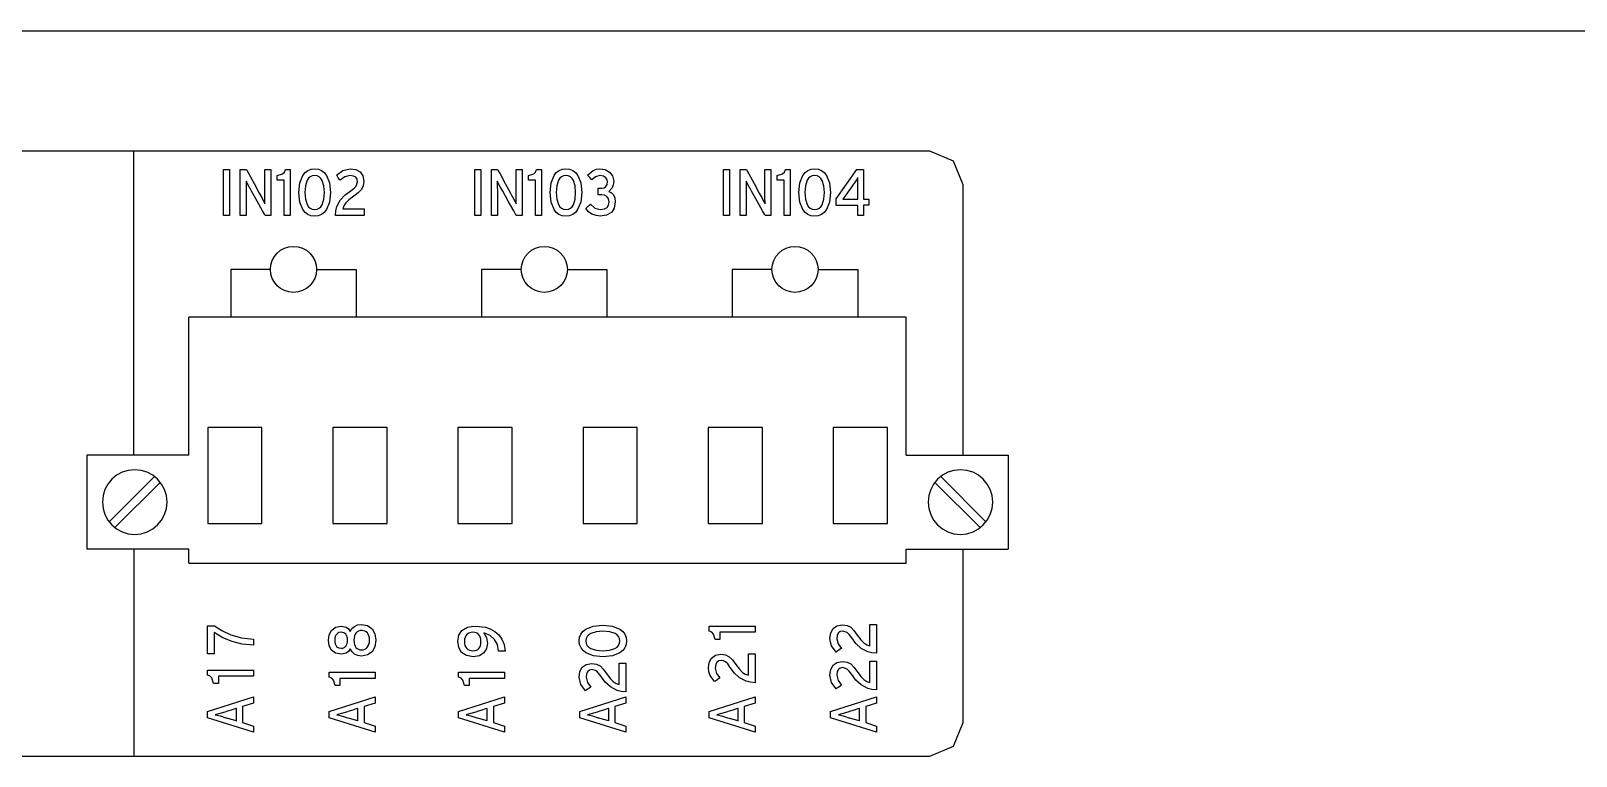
# Model space of a CAD drawing. Extents: x 0.2 to 17.5, y 0.2 to 4.9.
# Drawn here: x 7.141 to 10.839, y 3.139 to 4.874 of the extents above; entities that cross this region are included whole.
import ezdxf

# ---------------------------------------------------------------- set-up
doc = ezdxf.new("R2010")
doc.units = 0
doc.header["$MEASUREMENT"] = 0
doc.layers.get('0').update_dxf_attribs({"linetype": 'CONTINUOUS'})

msp = doc.modelspace()

# ---------------------------------------------------------------- linework, layer by layer
at = {"color": 7}
for p, q in [((0.4077, 4.874), (17.2567, 4.874)), ((7.3873, 3.8591), (7.3873, 4.5861)), ((9.2356, 4.189), (7.5195, 4.189)), ((7.5195, 3.8591), (7.5195, 4.189)), ((9.2356, 3.8591), (9.2356, 4.189)), ((7.2751, 3.8591), (7.2751, 3.6346)), ((7.5195, 3.8591), (7.2751, 3.8591)), ((9.2356, 3.8591), (9.4801, 3.8591)), ((9.4801, 3.8591), (9.4801, 3.6346)), ((7.3285, 3.6997), (7.437, 3.8083)), ((9.4265, 3.6997), (9.3184, 3.8083)), ((7.3425, 3.6858), (7.451, 3.794)), ((9.4126, 3.6858), (9.3041, 3.794)), ((7.5195, 3.6346), (7.2751, 3.6346)), ((7.3873, 3.6346), (7.3873, 3.1392)), ((7.5195, 3.6004), (7.5195, 3.6346)), ((9.2356, 3.6004), (9.2356, 3.6346)), ((9.2356, 3.6346), (9.4801, 3.6346)), ((7.5195, 3.6004), (9.2356, 3.6004))]:
    msp.add_line(p, q, dxfattribs=at)
for points in [[(9.3723, 3.8591), (9.3723, 4.5061), (9.3489, 4.5627), (9.2923, 4.5861), (9.2033, 4.5861), (8.952, 4.5861), (8.0548, 4.5861), (6.7864, 4.5861), (5.3324, 4.5861), (3.8783, 4.5861), (2.6099, 4.5861), (1.7127, 4.5861), (1.4614, 4.5861), (1.3724, 4.5861), (1.3158, 4.5627), (1.2924, 4.5061), (1.2924, 3.8591)], [(7.7016, 4.4325), (7.7, 4.4355), (7.6956, 4.4433), (7.6825, 4.4669), (7.6693, 4.4906), (7.6649, 4.4984), (7.6633, 4.5013), (7.6562, 4.5149), (7.6562, 4.5101), (7.6563, 4.503), (7.6564, 4.4895), (7.6564, 4.487), (7.6564, 4.4806), (7.6564, 4.461), (7.6564, 4.4414), (7.6564, 4.435), (7.6564, 4.4325), (7.6542, 4.4325), (7.6493, 4.4325), (7.6445, 4.4325), (7.6423, 4.4325), (7.6423, 4.4337), (7.6423, 4.4372), (7.6423, 4.4497), (7.6423, 4.4673), (7.6423, 4.4874), (7.6423, 4.5076), (7.6423, 4.5252), (7.6423, 4.5377), (7.6423, 4.5411), (7.6423, 4.5424), (7.6446, 4.5424), (7.6497, 4.5424), (7.6547, 4.5424), (7.657, 4.5424), (7.6586, 4.5395), (7.6627, 4.5319), (7.6753, 4.5088), (7.6878, 4.4857), (7.6919, 4.4781), (7.6935, 4.4752), (7.6979, 4.467), (7.7014, 4.46), (7.7014, 4.4649), (7.7014, 4.4721), (7.7014, 4.4857), (7.7014, 4.4882), (7.7014, 4.4946), (7.7014, 4.5141), (7.7014, 4.5335), (7.7014, 4.5399), (7.7014, 4.5424), (7.7036, 4.5424), (7.7084, 4.5424), (7.7132, 4.5424), (7.7154, 4.5424), (7.7154, 4.5411), (7.7154, 4.5377), (7.7154, 4.5252), (7.7154, 4.5076), (7.7154, 4.4874), (7.7154, 4.4673), (7.7154, 4.4497), (7.7154, 4.4372), (7.7154, 4.4337), (7.7154, 4.4325), (7.7132, 4.4325), (7.7085, 4.4325), (7.7038, 4.4325), (7.7016, 4.4325)], [(7.7476, 4.4325), (7.7476, 4.4361), (7.7476, 4.4456), (7.7476, 4.4591), (7.7476, 4.4746), (7.7476, 4.49), (7.7476, 4.5035), (7.7476, 4.513), (7.7476, 4.5166), (7.7449, 4.5166), (7.739, 4.5166), (7.7331, 4.5166), (7.7304, 4.5166), (7.7304, 4.5184), (7.7304, 4.5224), (7.7304, 4.5263), (7.7304, 4.5281), (7.7434, 4.5318), (7.7478, 4.5361), (7.7503, 4.5424), (7.7521, 4.5424), (7.7561, 4.5424), (7.7601, 4.5424), (7.762, 4.5424), (7.762, 4.5411), (7.762, 4.5377), (7.762, 4.5252), (7.762, 4.5076), (7.762, 4.4874), (7.762, 4.4673), (7.762, 4.4497), (7.762, 4.4372), (7.762, 4.4337), (7.762, 4.4325), (7.7597, 4.4325), (7.7548, 4.4325), (7.7498, 4.4325), (7.7476, 4.4325)], [(7.8201, 4.4308), (7.8114, 4.4319), (7.8038, 4.4349), (7.7973, 4.4399), (7.792, 4.4465), (7.7849, 4.4644), (7.7825, 4.4874), (7.7849, 4.5103), (7.7921, 4.5282), (7.7975, 4.5349), (7.804, 4.5399), (7.8117, 4.543), (7.8205, 4.5441), (7.8292, 4.543), (7.8369, 4.5399), (7.8434, 4.535), (7.8487, 4.5283), (7.8559, 4.5105), (7.8583, 4.4874), (7.8558, 4.4646), (7.8485, 4.4467), (7.8432, 4.44), (7.8366, 4.435), (7.8289, 4.4319), (7.8201, 4.4308)], [(7.8201, 4.5281), (7.8143, 4.5273), (7.8094, 4.5251), (7.8054, 4.5214), (7.8022, 4.5166), (7.7982, 4.5037), (7.7969, 4.4874), (7.7982, 4.4714), (7.8024, 4.4584), (7.8056, 4.4535), (7.8097, 4.4499), (7.8146, 4.4476), (7.8205, 4.4468), (7.8263, 4.4475), (7.8313, 4.4498), (7.8353, 4.4535), (7.8384, 4.4583), (7.8425, 4.4712), (7.8437, 4.4874), (7.8424, 4.5035), (7.8383, 4.5164), (7.835, 4.5213), (7.831, 4.525), (7.826, 4.5273), (7.8201, 4.5281)], [(7.8698, 4.4325), (7.8709, 4.4438), (7.8734, 4.4536), (7.8816, 4.4694), (7.8932, 4.4817), (7.9068, 4.4918), (7.9148, 4.4978), (7.9199, 4.5029), (7.9232, 4.5132), (7.9222, 4.5192), (7.9189, 4.5238), (7.9132, 4.5268), (7.9047, 4.5278), (7.8924, 4.5247), (7.8815, 4.5166), (7.8801, 4.5186), (7.8769, 4.5229), (7.8738, 4.5272), (7.8723, 4.5291), (7.8875, 4.5402), (7.9052, 4.5441), (7.9187, 4.5422), (7.929, 4.5366), (7.9355, 4.5273), (7.9378, 4.5142), (7.9364, 4.5031), (7.9321, 4.4943), (7.9246, 4.4865), (7.9137, 4.4786), (7.9022, 4.4701), (7.8947, 4.4628), (7.8903, 4.4558), (7.8879, 4.4484), (7.8901, 4.4484), (7.8959, 4.4484), (7.9134, 4.4484), (7.9309, 4.4484), (7.9366, 4.4484), (7.9388, 4.4484), (7.9388, 4.446), (7.9388, 4.4405), (7.9388, 4.435), (7.9388, 4.4325), (7.9358, 4.4325), (7.928, 4.4325), (7.9043, 4.4325), (7.8806, 4.4325), (7.8728, 4.4325), (7.8698, 4.4325)], [(8.3026, 4.4325), (8.301, 4.4355), (8.2967, 4.4433), (8.2835, 4.4669), (8.2703, 4.4906), (8.266, 4.4984), (8.2643, 4.5013), (8.2572, 4.5149), (8.2572, 4.5101), (8.2573, 4.503), (8.2574, 4.4895), (8.2574, 4.487), (8.2574, 4.4806), (8.2574, 4.461), (8.2574, 4.4414), (8.2574, 4.435), (8.2574, 4.4325), (8.2552, 4.4325), (8.2504, 4.4325), (8.2456, 4.4325), (8.2435, 4.4325), (8.2435, 4.4337), (8.2435, 4.4372), (8.2435, 4.4497), (8.2435, 4.4673), (8.2435, 4.4874), (8.2435, 4.5076), (8.2435, 4.5252), (8.2435, 4.5377), (8.2435, 4.5411), (8.2435, 4.5424), (8.2458, 4.5424), (8.2508, 4.5424), (8.2558, 4.5424), (8.2581, 4.5424), (8.2596, 4.5395), (8.2638, 4.5319), (8.2764, 4.5088), (8.289, 4.4857), (8.2931, 4.4781), (8.2947, 4.4752), (8.299, 4.467), (8.3026, 4.46), (8.3026, 4.4649), (8.3026, 4.4721), (8.3025, 4.4857), (8.3025, 4.4882), (8.3025, 4.4946), (8.3025, 4.5141), (8.3025, 4.5335), (8.3025, 4.5399), (8.3025, 4.5424), (8.3047, 4.5424), (8.3095, 4.5424), (8.3143, 4.5424), (8.3165, 4.5424), (8.3165, 4.5411), (8.3165, 4.5377), (8.3165, 4.5252), (8.3165, 4.5076), (8.3165, 4.4874), (8.3165, 4.4673), (8.3165, 4.4497), (8.3165, 4.4372), (8.3165, 4.4337), (8.3165, 4.4325), (8.3144, 4.4325), (8.3096, 4.4325), (8.3048, 4.4325), (8.3026, 4.4325)], [(8.3486, 4.4325), (8.3486, 4.4361), (8.3486, 4.4456), (8.3486, 4.4591), (8.3486, 4.4746), (8.3486, 4.49), (8.3486, 4.5035), (8.3486, 4.513), (8.3486, 4.5166), (8.3459, 4.5166), (8.3401, 4.5166), (8.3343, 4.5166), (8.3316, 4.5166), (8.3316, 4.5184), (8.3316, 4.5224), (8.3316, 4.5263), (8.3316, 4.5281), (8.3445, 4.5318), (8.3489, 4.5361), (8.3513, 4.5424), (8.3531, 4.5424), (8.3572, 4.5424), (8.3612, 4.5424), (8.363, 4.5424), (8.363, 4.5411), (8.363, 4.5377), (8.363, 4.5252), (8.363, 4.5076), (8.363, 4.4874), (8.363, 4.4673), (8.363, 4.4497), (8.363, 4.4372), (8.363, 4.4337), (8.363, 4.4325), (8.3608, 4.4325), (8.3558, 4.4325), (8.3508, 4.4325), (8.3486, 4.4325)], [(8.4213, 4.4308), (8.4125, 4.4319), (8.4049, 4.4349), (8.3984, 4.4399), (8.3931, 4.4465), (8.3859, 4.4644), (8.3835, 4.4874), (8.3859, 4.5103), (8.3932, 4.5282), (8.3985, 4.5349), (8.405, 4.5399), (8.4127, 4.543), (8.4215, 4.5441), (8.4303, 4.543), (8.4379, 4.5399), (8.4444, 4.535), (8.4497, 4.5283), (8.4569, 4.5105), (8.4593, 4.4874), (8.4569, 4.4646), (8.4496, 4.4467), (8.4442, 4.44), (8.4377, 4.435), (8.4301, 4.4319), (8.4213, 4.4308)], [(8.4213, 4.5281), (8.4155, 4.5273), (8.4106, 4.5251), (8.4066, 4.5214), (8.4034, 4.5166), (8.3994, 4.5037), (8.3981, 4.4874), (8.3994, 4.4714), (8.4035, 4.4584), (8.4067, 4.4535), (8.4108, 4.4499), (8.4157, 4.4476), (8.4215, 4.4468), (8.4274, 4.4475), (8.4323, 4.4498), (8.4363, 4.4535), (8.4395, 4.4583), (8.4435, 4.4712), (8.4447, 4.4874), (8.4434, 4.5035), (8.4393, 4.5164), (8.4361, 4.5213), (8.4321, 4.525), (8.4272, 4.5273), (8.4213, 4.5281)], [(8.5037, 4.4308), (8.4936, 4.4321), (8.4839, 4.4356), (8.4755, 4.4414), (8.4691, 4.4491), (8.4709, 4.4508), (8.4746, 4.4544), (8.4784, 4.458), (8.4802, 4.4596), (8.4909, 4.4502), (8.5037, 4.4471), (8.5135, 4.4483), (8.52, 4.4519), (8.5236, 4.4575), (8.5247, 4.4651), (8.5234, 4.4725), (8.5198, 4.4777), (8.5142, 4.4807), (8.5073, 4.4817), (8.4985, 4.4817), (8.4985, 4.4842), (8.4985, 4.4896), (8.4985, 4.4951), (8.4985, 4.4976), (8.5073, 4.4976), (8.5131, 4.4988), (8.5174, 4.5021), (8.52, 4.5069), (8.5208, 4.5129), (8.52, 4.5178), (8.5171, 4.5226), (8.5115, 4.5263), (8.5027, 4.5278), (8.4924, 4.5251), (8.4837, 4.5176), (8.482, 4.5194), (8.4784, 4.5234), (8.4747, 4.5273), (8.473, 4.5291), (8.4865, 4.5402), (8.4943, 4.5431), (8.5029, 4.5441), (8.5157, 4.5421), (8.5261, 4.5364), (8.5332, 4.527), (8.5358, 4.5142), (8.5349, 4.5055), (8.5324, 4.4989), (8.5241, 4.4902), (8.5304, 4.487), (8.5353, 4.4818), (8.5385, 4.4745), (8.5397, 4.4651), (8.5372, 4.4503), (8.5302, 4.4395), (8.5189, 4.433), (8.5037, 4.4308)], [(8.8981, 4.4325), (8.8964, 4.4355), (8.8921, 4.4433), (8.8789, 4.4669), (8.8657, 4.4906), (8.8614, 4.4984), (8.8598, 4.5013), (8.8526, 4.5149), (8.8527, 4.5101), (8.8527, 4.503), (8.8528, 4.4895), (8.8528, 4.487), (8.8528, 4.4806), (8.8528, 4.461), (8.8528, 4.4414), (8.8528, 4.435), (8.8528, 4.4325), (8.8506, 4.4325), (8.8458, 4.4325), (8.8409, 4.4325), (8.8387, 4.4325), (8.8387, 4.4337), (8.8387, 4.4372), (8.8387, 4.4497), (8.8387, 4.4673), (8.8387, 4.4874), (8.8387, 4.5076), (8.8387, 4.5252), (8.8387, 4.5377), (8.8387, 4.5411), (8.8387, 4.5424), (8.841, 4.5424), (8.8461, 4.5424), (8.8512, 4.5424), (8.8535, 4.5424), (8.8551, 4.5395), (8.8592, 4.5319), (8.8717, 4.5088), (8.8842, 4.4857), (8.8884, 4.4781), (8.8899, 4.4752), (8.8944, 4.467), (8.8979, 4.46), (8.8979, 4.4649), (8.8978, 4.4721), (8.8977, 4.4857), (8.8977, 4.4882), (8.8977, 4.4946), (8.8977, 4.5141), (8.8977, 4.5335), (8.8977, 4.5399), (8.8977, 4.5424), (8.8999, 4.5424), (8.9048, 4.5424), (8.9096, 4.5424), (8.9118, 4.5424), (8.9118, 4.5411), (8.9118, 4.5377), (8.9118, 4.5252), (8.9118, 4.5076), (8.9118, 4.4874), (8.9118, 4.4673), (8.9118, 4.4497), (8.9118, 4.4372), (8.9118, 4.4337), (8.9118, 4.4325), (8.9097, 4.4325), (8.9049, 4.4325), (8.9002, 4.4325), (8.8981, 4.4325)], [(8.944, 4.4325), (8.944, 4.4361), (8.944, 4.4456), (8.944, 4.4591), (8.944, 4.4746), (8.944, 4.49), (8.944, 4.5035), (8.944, 4.513), (8.944, 4.5166), (8.9413, 4.5166), (8.9355, 4.5166), (8.9296, 4.5166), (8.9269, 4.5166), (8.9269, 4.5184), (8.9269, 4.5224), (8.9269, 4.5263), (8.9269, 4.5281), (8.9399, 4.5318), (8.9443, 4.5361), (8.9467, 4.5424), (8.9486, 4.5424), (8.9526, 4.5424), (8.9566, 4.5424), (8.9584, 4.5424), (8.9584, 4.5411), (8.9584, 4.5377), (8.9584, 4.5252), (8.9584, 4.5076), (8.9584, 4.4874), (8.9584, 4.4673), (8.9584, 4.4497), (8.9584, 4.4372), (8.9584, 4.4337), (8.9584, 4.4325), (8.9562, 4.4325), (8.9512, 4.4325), (8.9463, 4.4325), (8.944, 4.4325)], [(9.0166, 4.4308), (9.0079, 4.4319), (9.0002, 4.4349), (8.9937, 4.4399), (8.9884, 4.4465), (8.9812, 4.4644), (8.9788, 4.4874), (8.9812, 4.5103), (8.9885, 4.5282), (8.9939, 4.5349), (9.0005, 4.5399), (9.0081, 4.543), (9.0169, 4.5441), (9.0257, 4.543), (9.0333, 4.5399), (9.0397, 4.535), (9.045, 4.5283), (9.0522, 4.5105), (9.0546, 4.4874), (9.0521, 4.4646), (9.0449, 4.4467), (9.0396, 4.44), (9.033, 4.435), (9.0254, 4.4319), (9.0166, 4.4308)], [(9.0166, 4.5281), (9.0108, 4.5273), (9.0059, 4.5251), (9.0019, 4.5214), (8.9987, 4.5166), (8.9946, 4.5037), (8.9934, 4.4874), (8.9947, 4.4714), (8.9988, 4.4584), (9.0021, 4.4535), (9.0062, 4.4499), (9.0111, 4.4476), (9.0169, 4.4468), (9.0227, 4.4475), (9.0276, 4.4498), (9.0317, 4.4535), (9.0348, 4.4583), (9.0389, 4.4712), (9.0402, 4.4874), (9.0389, 4.5035), (9.0347, 4.5164), (9.0315, 4.5213), (9.0274, 4.525), (9.0225, 4.5273), (9.0166, 4.5281)], [(9.1117, 4.5108), (9.1109, 4.5097), (9.1088, 4.5066), (9.1024, 4.4973), (9.096, 4.4879), (9.0939, 4.4849), (9.0931, 4.4837), (9.0882, 4.4771), (9.0841, 4.4715), (9.0871, 4.4716), (9.0911, 4.4717), (9.0995, 4.4718), (9.1004, 4.4718), (9.1027, 4.4718), (9.1097, 4.4718), (9.1167, 4.4718), (9.119, 4.4718), (9.1198, 4.4718), (9.1198, 4.4732), (9.1198, 4.4768), (9.1198, 4.4878), (9.1198, 4.4987), (9.1198, 4.5023), (9.1198, 4.5037), (9.1201, 4.5146), (9.1203, 4.5198), (9.1203, 4.5237), (9.1165, 4.5179), (9.1117, 4.5108)], [(7.7147, 4.3033), (7.6197, 4.3033), (7.6197, 4.189)], [(7.8247, 4.3033), (7.9197, 4.3033), (7.9197, 4.189)], [(8.3149, 4.3033), (8.2199, 4.3033), (8.2199, 4.189)], [(8.4247, 4.3033), (8.5198, 4.3033), (8.5198, 4.189)], [(8.9147, 4.3033), (8.8197, 4.3033), (8.8197, 4.189)], [(9.0247, 4.3033), (9.1197, 4.3033), (9.1197, 4.189)], [(7.6942, 3.9252), (7.5643, 3.9252), (7.5643, 3.6957), (7.6942, 3.6957), (7.6942, 3.9252)], [(7.8637, 3.6957), (7.9934, 3.6957), (7.9934, 3.9252), (7.8637, 3.9252), (7.8637, 3.6957)], [(8.1631, 3.6957), (8.2928, 3.6957), (8.2928, 3.9252), (8.1631, 3.9252), (8.1631, 3.6957)], [(8.4624, 3.6957), (8.5921, 3.6957), (8.5921, 3.9252), (8.4624, 3.9252), (8.4624, 3.6957)], [(8.7618, 3.6957), (8.8915, 3.6957), (8.8915, 3.9252), (8.7618, 3.9252), (8.7618, 3.6957)], [(9.061, 3.6957), (9.1909, 3.6957), (9.1909, 3.9252), (9.061, 3.9252), (9.061, 3.6957)], [(7.4671, 3.7469), (7.4656, 3.7625), (7.461, 3.777), (7.4539, 3.7901), (7.4444, 3.8016), (7.433, 3.811), (7.4198, 3.8181), (7.4053, 3.8226), (7.3897, 3.8242), (7.3741, 3.8226), (7.3596, 3.8181), (7.3464, 3.811), (7.335, 3.8016), (7.3255, 3.7901), (7.3184, 3.777), (7.3139, 3.7625), (7.3124, 3.7469), (7.3139, 3.7313), (7.3184, 3.7168), (7.3255, 3.7036), (7.335, 3.6922), (7.3464, 3.6828), (7.3596, 3.6756), (7.3741, 3.6711), (7.3897, 3.6696), (7.4053, 3.6711), (7.4198, 3.6756), (7.433, 3.6828), (7.4444, 3.6922), (7.4539, 3.7036), (7.461, 3.7168), (7.4656, 3.7313), (7.4671, 3.7469), (7.4671, 3.7469), (7.4671, 3.7469)], [(9.4428, 3.7469), (9.4412, 3.7625), (9.4367, 3.777), (9.4296, 3.7901), (9.4202, 3.8016), (9.4087, 3.811), (9.3956, 3.8181), (9.3811, 3.8226), (9.3655, 3.8242), (9.3499, 3.8226), (9.3354, 3.8181), (9.3223, 3.811), (9.3108, 3.8016), (9.3014, 3.7901), (9.2943, 3.777), (9.2898, 3.7625), (9.2882, 3.7469), (9.2898, 3.7313), (9.2943, 3.7168), (9.3014, 3.7036), (9.3108, 3.6922), (9.3223, 3.6828), (9.3354, 3.6756), (9.3499, 3.6711), (9.3655, 3.6696), (9.3811, 3.6711), (9.3956, 3.6756), (9.4087, 3.6828), (9.4202, 3.6922), (9.4296, 3.7036), (9.4367, 3.7168), (9.4412, 3.7313), (9.4428, 3.7469), (9.4428, 3.7469), (9.4428, 3.7469)], [(1.2924, 3.6346), (1.2924, 3.2193), (1.3158, 3.1626), (1.3724, 3.1392), (1.4614, 3.1392), (1.7127, 3.1392), (2.6099, 3.1392), (3.8783, 3.1392), (5.3324, 3.1392), (6.7864, 3.1392), (8.0548, 3.1392), (8.952, 3.1392), (9.2033, 3.1392), (9.2923, 3.1392), (9.3489, 3.1626), (9.3723, 3.2193), (9.3723, 3.6346)], [(7.674, 3.4193), (7.674, 3.417), (7.674, 3.412), (7.674, 3.407), (7.674, 3.4047), (7.6471, 3.4072), (7.6228, 3.4132), (7.6006, 3.4224), (7.5801, 3.4346), (7.5801, 3.4324), (7.5801, 3.4267), (7.5801, 3.4093), (7.5801, 3.392), (7.5801, 3.3862), (7.5801, 3.3841), (7.5776, 3.3841), (7.5721, 3.3841), (7.5666, 3.3841), (7.5641, 3.3841), (7.5641, 3.3869), (7.5641, 3.3946), (7.5641, 3.4176), (7.5641, 3.4407), (7.5641, 3.4483), (7.5641, 3.4512), (7.5667, 3.4512), (7.5724, 3.4512), (7.5781, 3.4512), (7.5807, 3.4512), (7.5984, 3.4394), (7.6199, 3.4294), (7.6451, 3.4223), (7.674, 3.4193)], [(7.9664, 3.4163), (7.9642, 3.4005), (7.9577, 3.3887), (7.9471, 3.3812), (7.9327, 3.3786), (7.9235, 3.3798), (7.9159, 3.383), (7.9098, 3.3884), (7.9054, 3.3956), (7.901, 3.3894), (7.8955, 3.3855), (7.8842, 3.3827), (7.8704, 3.3853), (7.8608, 3.3925), (7.8551, 3.4033), (7.8532, 3.4166), (7.855, 3.4292), (7.8606, 3.4399), (7.8701, 3.4474), (7.8839, 3.4502), (7.8953, 3.4474), (7.901, 3.4435), (7.9054, 3.4373), (7.9096, 3.4442), (7.9154, 3.4496), (7.9231, 3.453), (7.9327, 3.4543), (7.9471, 3.4516), (7.9577, 3.4439), (7.9642, 3.4319), (7.9664, 3.4163)], [(7.9144, 3.4163), (7.9147, 3.4109), (7.9157, 3.4062), (7.9172, 3.4023), (7.9192, 3.399), (7.9218, 3.3965), (7.9249, 3.3947), (7.9284, 3.3936), (7.9324, 3.3932), (7.9365, 3.3936), (7.9403, 3.3948), (7.9436, 3.3967), (7.9463, 3.3993), (7.9485, 3.4027), (7.9502, 3.4067), (7.9512, 3.4113), (7.9515, 3.4166), (7.9512, 3.422), (7.9502, 3.4267), (7.9485, 3.4306), (7.9464, 3.4339), (7.9437, 3.4364), (7.9406, 3.4382), (7.9332, 3.4397), (7.9291, 3.4393), (7.9254, 3.4383), (7.9222, 3.4366), (7.9195, 3.4341), (7.9173, 3.4308), (7.9157, 3.4268), (7.9147, 3.422), (7.9144, 3.4163)], [(8.2759, 3.3905), (8.2734, 3.3905), (8.2681, 3.3905), (8.2628, 3.3905), (8.2604, 3.3905), (8.2576, 3.4059), (8.2508, 3.4183), (8.2399, 3.4277), (8.2248, 3.4339), (8.2314, 3.4233), (8.2335, 3.4088), (8.2314, 3.3963), (8.2251, 3.3861), (8.2144, 3.3792), (8.1992, 3.3766), (8.1833, 3.3795), (8.1719, 3.3874), (8.1649, 3.3993), (8.1626, 3.4142), (8.1651, 3.4283), (8.1728, 3.4397), (8.1864, 3.4474), (8.1956, 3.4495), (8.2063, 3.4502), (8.2292, 3.4473), (8.2406, 3.4434), (8.2513, 3.4375), (8.2608, 3.4295), (8.2684, 3.4191), (8.2736, 3.4062), (8.2759, 3.3905)], [(8.5666, 3.4146), (8.5656, 3.4059), (8.5625, 3.3983), (8.5575, 3.3918), (8.5509, 3.3865), (8.533, 3.3793), (8.5102, 3.3769), (8.4873, 3.3793), (8.4693, 3.3865), (8.4626, 3.3919), (8.4576, 3.3984), (8.4544, 3.4061), (8.4534, 3.4149), (8.4544, 3.4236), (8.4575, 3.4312), (8.4625, 3.4377), (8.4691, 3.443), (8.487, 3.4502), (8.5098, 3.4526), (8.5327, 3.4501), (8.5507, 3.4428), (8.5574, 3.4375), (8.5624, 3.431), (8.5655, 3.4233), (8.5666, 3.4146)], [(8.874, 3.4353), (8.8704, 3.4353), (8.8609, 3.4353), (8.8474, 3.4353), (8.832, 3.4353), (8.8165, 3.4353), (8.803, 3.4353), (8.7935, 3.4353), (8.7899, 3.4353), (8.7899, 3.4326), (8.7899, 3.4268), (8.7899, 3.421), (8.7899, 3.4183), (8.7881, 3.4183), (8.7841, 3.4183), (8.7802, 3.4183), (8.7784, 3.4183), (8.7746, 3.4312), (8.7703, 3.4356), (8.7641, 3.438), (8.7641, 3.4398), (8.7641, 3.4439), (8.7641, 3.448), (8.7641, 3.4498), (8.7654, 3.4498), (8.7689, 3.4498), (8.7813, 3.4498), (8.7989, 3.4498), (8.8191, 3.4498), (8.8392, 3.4498), (8.8568, 3.4498), (8.8693, 3.4498), (8.8728, 3.4498), (8.874, 3.4498), (8.874, 3.4476), (8.874, 3.4426), (8.874, 3.4375), (8.874, 3.4353)], [(9.1648, 3.3851), (9.1535, 3.3862), (9.1437, 3.3886), (9.1279, 3.3968), (9.1156, 3.4084), (9.1054, 3.422), (9.0995, 3.4302), (9.0944, 3.4351), (9.0841, 3.4383), (9.0781, 3.4373), (9.0736, 3.4341), (9.0707, 3.4284), (9.0697, 3.42), (9.0726, 3.4077), (9.0807, 3.3969), (9.0787, 3.3955), (9.0744, 3.3924), (9.0701, 3.3892), (9.0681, 3.3878), (9.0572, 3.4028), (9.0542, 3.4114), (9.0532, 3.4203), (9.055, 3.4339), (9.0606, 3.4443), (9.0699, 3.4509), (9.0832, 3.4532), (9.0943, 3.4518), (9.1031, 3.4474), (9.1108, 3.4398), (9.1188, 3.4288), (9.1273, 3.4174), (9.1345, 3.41), (9.1414, 3.4055), (9.1488, 3.403), (9.1488, 3.4052), (9.1488, 3.411), (9.1488, 3.4286), (9.1488, 3.4463), (9.1488, 3.4521), (9.1488, 3.4543), (9.1513, 3.4543), (9.1568, 3.4543), (9.1623, 3.4543), (9.1648, 3.4543), (9.1648, 3.4513), (9.1648, 3.4434), (9.1648, 3.4197), (9.1648, 3.3959), (9.1648, 3.388), (9.1648, 3.3851)], [(7.8683, 3.4163), (7.8686, 3.4115), (7.8695, 3.4074), (7.871, 3.4042), (7.8729, 3.4016), (7.8752, 3.3996), (7.8778, 3.3983), (7.8837, 3.3973), (7.8869, 3.3976), (7.8898, 3.3986), (7.8924, 3.4003), (7.8946, 3.4025), (7.8963, 3.4053), (7.8977, 3.4086), (7.8985, 3.4124), (7.8988, 3.4166), (7.8985, 3.4209), (7.8977, 3.4247), (7.8963, 3.428), (7.8946, 3.4307), (7.8924, 3.4328), (7.89, 3.4344), (7.8844, 3.4356), (7.8784, 3.4345), (7.8756, 3.4332), (7.8732, 3.4312), (7.8712, 3.4285), (7.8696, 3.4252), (7.8686, 3.4211), (7.8683, 3.4163)], [(8.1785, 3.4136), (8.1789, 3.4084), (8.18, 3.4039), (8.1817, 3.4001), (8.1841, 3.3969), (8.187, 3.3944), (8.1905, 3.3926), (8.1945, 3.3915), (8.1989, 3.3912), (8.2035, 3.3916), (8.2075, 3.3927), (8.2108, 3.3945), (8.2134, 3.3969), (8.2155, 3.4001), (8.2169, 3.4038), (8.2178, 3.4081), (8.218, 3.4129), (8.2177, 3.4179), (8.2168, 3.4223), (8.2153, 3.4262), (8.2132, 3.4295), (8.2105, 3.4321), (8.2072, 3.434), (8.2032, 3.4352), (8.1987, 3.4356), (8.1911, 3.4342), (8.1876, 3.4325), (8.1846, 3.43), (8.1821, 3.4269), (8.1802, 3.4232), (8.179, 3.4187), (8.1785, 3.4136)], [(8.4693, 3.4146), (8.4701, 3.4087), (8.4724, 3.4038), (8.476, 3.3997), (8.4809, 3.3965), (8.4938, 3.3925), (8.5098, 3.3912), (8.5259, 3.3925), (8.5389, 3.3967), (8.5438, 3.4), (8.5475, 3.4041), (8.5499, 3.409), (8.5507, 3.4149), (8.5499, 3.4208), (8.5476, 3.4257), (8.5439, 3.4297), (8.5391, 3.4328), (8.5262, 3.4368), (8.5102, 3.438), (8.4941, 3.4367), (8.4811, 3.4326), (8.4762, 3.4294), (8.4724, 3.4254), (8.4701, 3.4205), (8.4693, 3.4146)], [(8.874, 3.3145), (8.8627, 3.3157), (8.853, 3.3181), (8.8371, 3.3264), (8.8248, 3.338), (8.8147, 3.3515), (8.8087, 3.3597), (8.8036, 3.3648), (8.7987, 3.3674), (8.7933, 3.3681), (8.7873, 3.3671), (8.7828, 3.3638), (8.7799, 3.358), (8.7789, 3.3495), (8.7819, 3.3372), (8.7899, 3.3264), (8.7879, 3.325), (8.7836, 3.3218), (8.7793, 3.3187), (8.7774, 3.3173), (8.7664, 3.3323), (8.7635, 3.3411), (8.7624, 3.3502), (8.7643, 3.3635), (8.7698, 3.3738), (8.7792, 3.3804), (8.7925, 3.3827), (8.8035, 3.3813), (8.8123, 3.3769), (8.82, 3.3694), (8.8281, 3.3586), (8.8365, 3.347), (8.8438, 3.3395), (8.8507, 3.3351), (8.8581, 3.3329), (8.8581, 3.335), (8.8581, 3.3408), (8.8581, 3.3583), (8.8581, 3.3758), (8.8581, 3.3815), (8.8581, 3.3837), (8.8606, 3.3837), (8.866, 3.3837), (8.8715, 3.3837), (8.874, 3.3837), (8.874, 3.3807), (8.874, 3.3729), (8.874, 3.3491), (8.874, 3.3254), (8.874, 3.3175), (8.874, 3.3145)], [(9.1648, 3.2976), (9.1535, 3.2987), (9.1437, 3.3011), (9.1279, 3.3093), (9.1156, 3.3209), (9.1054, 3.3346), (9.0995, 3.3425), (9.0944, 3.3475), (9.0841, 3.3508), (9.0781, 3.3498), (9.0736, 3.3466), (9.0707, 3.341), (9.0697, 3.3325), (9.0726, 3.3201), (9.0807, 3.3091), (9.0787, 3.3077), (9.0744, 3.3045), (9.0701, 3.3014), (9.0681, 3.3), (9.0572, 3.3153), (9.0532, 3.3329), (9.055, 3.3464), (9.0606, 3.3566), (9.0699, 3.3631), (9.0832, 3.3654), (9.0943, 3.364), (9.1031, 3.3597), (9.1108, 3.3522), (9.1188, 3.3413), (9.1273, 3.3299), (9.1345, 3.3223), (9.1414, 3.3179), (9.1488, 3.3156), (9.1488, 3.3178), (9.1488, 3.3235), (9.1488, 3.341), (9.1488, 3.3585), (9.1488, 3.3642), (9.1488, 3.3664), (9.1513, 3.3664), (9.1568, 3.3664), (9.1623, 3.3664), (9.1648, 3.3664), (9.1648, 3.3635), (9.1648, 3.3557), (9.1648, 3.332), (9.1648, 3.3083), (9.1648, 3.3006), (9.1648, 3.2976)], [(7.674, 3.3305), (7.6704, 3.3305), (7.6608, 3.3305), (7.6474, 3.3305), (7.6319, 3.3305), (7.6165, 3.3305), (7.603, 3.3305), (7.5935, 3.3305), (7.5899, 3.3305), (7.5899, 3.3278), (7.5899, 3.3218), (7.5899, 3.3159), (7.5899, 3.3132), (7.5881, 3.3132), (7.5841, 3.3132), (7.5802, 3.3132), (7.5784, 3.3132), (7.5746, 3.3262), (7.5703, 3.3306), (7.5641, 3.3332), (7.5641, 3.335), (7.5641, 3.339), (7.5641, 3.3429), (7.5641, 3.3447), (7.5654, 3.3447), (7.5688, 3.3447), (7.5813, 3.3447), (7.5989, 3.3447), (7.6191, 3.3447), (7.6392, 3.3447), (7.6568, 3.3447), (7.6693, 3.3447), (7.6728, 3.3447), (7.674, 3.3447), (7.674, 3.3425), (7.674, 3.3376), (7.674, 3.3327), (7.674, 3.3305)], [(7.9647, 3.3251), (7.9611, 3.3251), (7.9516, 3.3251), (7.9381, 3.3251), (7.9227, 3.3251), (7.9073, 3.3251), (7.8938, 3.3251), (7.8843, 3.3251), (7.8807, 3.3251), (7.8807, 3.3224), (7.8807, 3.3166), (7.8807, 3.3108), (7.8807, 3.3081), (7.8789, 3.3081), (7.8749, 3.3081), (7.8709, 3.3081), (7.8691, 3.3081), (7.8654, 3.321), (7.8611, 3.3254), (7.8549, 3.3278), (7.8549, 3.3296), (7.8549, 3.3337), (7.8549, 3.3378), (7.8549, 3.3396), (7.8561, 3.3396), (7.8596, 3.3396), (7.8721, 3.3396), (7.8896, 3.3396), (7.9098, 3.3396), (7.93, 3.3396), (7.9476, 3.3396), (7.96, 3.3396), (7.9635, 3.3396), (7.9647, 3.3396), (7.9647, 3.3374), (7.9647, 3.3323), (7.9647, 3.3273), (7.9647, 3.3251)], [(8.2742, 3.3251), (8.2705, 3.3251), (8.261, 3.3251), (8.2476, 3.3251), (8.2321, 3.3251), (8.2167, 3.3251), (8.2032, 3.3251), (8.1937, 3.3251), (8.1901, 3.3251), (8.1901, 3.3224), (8.1901, 3.3166), (8.1901, 3.3108), (8.1901, 3.3081), (8.1883, 3.3081), (8.1843, 3.3081), (8.1803, 3.3081), (8.1785, 3.3081), (8.1748, 3.321), (8.1705, 3.3254), (8.1643, 3.3278), (8.1643, 3.3296), (8.1643, 3.3337), (8.1643, 3.3378), (8.1643, 3.3396), (8.1655, 3.3396), (8.169, 3.3396), (8.1815, 3.3396), (8.1991, 3.3396), (8.2192, 3.3396), (8.2394, 3.3396), (8.257, 3.3396), (8.2694, 3.3396), (8.2729, 3.3396), (8.2742, 3.3396), (8.2742, 3.3374), (8.2742, 3.3323), (8.2742, 3.3273), (8.2742, 3.3251)], [(8.5649, 3.2928), (8.5537, 3.2939), (8.5439, 3.2964), (8.528, 3.3046), (8.5158, 3.3162), (8.5056, 3.3298), (8.4996, 3.3378), (8.4945, 3.3428), (8.4842, 3.3461), (8.4783, 3.345), (8.4737, 3.3418), (8.4708, 3.3361), (8.4698, 3.3278), (8.4728, 3.3153), (8.4808, 3.3044), (8.4789, 3.3029), (8.4746, 3.2998), (8.4702, 3.2967), (8.4683, 3.2952), (8.4573, 3.3104), (8.4534, 3.3281), (8.4552, 3.3415), (8.4607, 3.3518), (8.4701, 3.3583), (8.4834, 3.3607), (8.4945, 3.3593), (8.5032, 3.355), (8.5109, 3.3475), (8.519, 3.3366), (8.5274, 3.3251), (8.5347, 3.3176), (8.5416, 3.3131), (8.549, 3.3108), (8.549, 3.313), (8.549, 3.3188), (8.549, 3.3362), (8.549, 3.3537), (8.549, 3.3595), (8.549, 3.3617), (8.5515, 3.3617), (8.557, 3.3617), (8.5624, 3.3617), (8.5649, 3.3617), (8.5649, 3.3587), (8.5649, 3.3509), (8.5649, 3.3273), (8.5649, 3.3036), (8.5649, 3.2958), (8.5649, 3.2928)], [(7.6079, 3.2454), (7.5941, 3.2413), (7.5875, 3.2395), (7.5826, 3.2383), (7.5874, 3.2371), (7.594, 3.2353), (7.608, 3.2311), (7.6091, 3.2308), (7.612, 3.23), (7.6206, 3.2274), (7.6292, 3.2248), (7.632, 3.224), (7.6331, 3.2237), (7.6331, 3.2249), (7.6331, 3.2283), (7.6331, 3.2384), (7.6331, 3.2486), (7.6331, 3.2519), (7.6331, 3.2532), (7.632, 3.2528), (7.6292, 3.252), (7.6205, 3.2493), (7.6118, 3.2466), (7.6089, 3.2457), (7.6079, 3.2454)], [(7.8986, 3.2454), (7.8849, 3.2413), (7.8782, 3.2395), (7.8734, 3.2383), (7.8782, 3.2371), (7.8848, 3.2353), (7.8988, 3.2311), (7.8999, 3.2308), (7.9027, 3.23), (7.9113, 3.2274), (7.92, 3.2248), (7.9228, 3.224), (7.9239, 3.2237), (7.9239, 3.2249), (7.9239, 3.2283), (7.9239, 3.2384), (7.9239, 3.2486), (7.9239, 3.2519), (7.9239, 3.2532), (7.9228, 3.2528), (7.9199, 3.252), (7.9113, 3.2493), (7.9026, 3.2466), (7.8997, 3.2457), (7.8986, 3.2454)], [(8.208, 3.2454), (8.1943, 3.2413), (8.1876, 3.2395), (8.1828, 3.2383), (8.1876, 3.2371), (8.1942, 3.2353), (8.2082, 3.2311), (8.2093, 3.2308), (8.2121, 3.23), (8.2208, 3.2274), (8.2294, 3.2248), (8.2322, 3.224), (8.2333, 3.2237), (8.2333, 3.2249), (8.2333, 3.2283), (8.2333, 3.2384), (8.2333, 3.2486), (8.2333, 3.2519), (8.2333, 3.2532), (8.2322, 3.2528), (8.2294, 3.252), (8.2207, 3.2493), (8.212, 3.2466), (8.2091, 3.2457), (8.208, 3.2454)], [(8.4988, 3.2454), (8.485, 3.2413), (8.4784, 3.2395), (8.4735, 3.2383), (8.4784, 3.2371), (8.485, 3.2353), (8.499, 3.2311), (8.5001, 3.2308), (8.5029, 3.23), (8.5115, 3.2274), (8.5201, 3.2248), (8.523, 3.224), (8.5241, 3.2237), (8.5241, 3.2249), (8.5241, 3.2283), (8.5241, 3.2384), (8.5241, 3.2486), (8.5241, 3.2519), (8.5241, 3.2532), (8.523, 3.2528), (8.5201, 3.252), (8.5114, 3.2493), (8.5028, 3.2466), (8.4999, 3.2457), (8.4988, 3.2454)], [(8.8079, 3.2454), (8.7941, 3.2413), (8.7875, 3.2395), (8.7826, 3.2383), (8.7875, 3.2371), (8.7941, 3.2353), (8.8081, 3.2311), (8.8091, 3.2308), (8.812, 3.23), (8.8207, 3.2274), (8.8294, 3.2248), (8.8322, 3.224), (8.8333, 3.2237), (8.8333, 3.2249), (8.8333, 3.2283), (8.8333, 3.2384), (8.8333, 3.2486), (8.8333, 3.2519), (8.8333, 3.2532), (8.8322, 3.2528), (8.8293, 3.252), (8.8206, 3.2493), (8.8119, 3.2466), (8.809, 3.2457), (8.8079, 3.2454)], [(9.0986, 3.2454), (9.0849, 3.2413), (9.0782, 3.2395), (9.0734, 3.2383), (9.0782, 3.2371), (9.0848, 3.2353), (9.0988, 3.2311), (9.0999, 3.2308), (9.1028, 3.23), (9.1114, 3.2274), (9.1201, 3.2248), (9.123, 3.224), (9.1241, 3.2237), (9.1241, 3.2249), (9.1241, 3.2283), (9.1241, 3.2384), (9.1241, 3.2486), (9.1241, 3.2519), (9.1241, 3.2532), (9.123, 3.2528), (9.1201, 3.252), (9.1114, 3.2493), (9.1026, 3.2466), (9.0997, 3.2457), (9.0986, 3.2454)]]:
    msp.add_lwpolyline(points, dxfattribs=at)
for points in [[(7.6023, 4.4325), (7.6023, 4.5424), (7.6167, 4.5424), (7.6167, 4.4325)], [(8.2033, 4.4325), (8.2033, 4.5424), (8.2177, 4.5424), (8.2177, 4.4325)], [(8.7987, 4.4325), (8.7987, 4.5424), (8.8131, 4.5424), (8.8131, 4.4325)], [(9.1339, 4.4573), (9.1339, 4.4325), (9.1198, 4.4325), (9.1198, 4.4566), (9.0678, 4.4566), (9.0678, 4.4725), (9.1175, 4.5424), (9.1339, 4.5424), (9.1339, 4.4718), (9.1466, 4.4718), (9.1466, 4.4573)], [(7.674, 3.2657), (7.648, 3.2576), (7.648, 3.2193), (7.674, 3.2111), (7.674, 3.1962), (7.5641, 3.2308), (7.5641, 3.2461), (7.674, 3.281)], [(7.9647, 3.2657), (7.9386, 3.2576), (7.9386, 3.2193), (7.9647, 3.2111), (7.9647, 3.1962), (7.8549, 3.2308), (7.8549, 3.2461), (7.9647, 3.281)], [(8.2742, 3.2657), (8.2482, 3.2576), (8.2482, 3.2193), (8.2742, 3.2111), (8.2742, 3.1962), (8.1643, 3.2308), (8.1643, 3.2461), (8.2742, 3.281)], [(8.5649, 3.2657), (8.5388, 3.2576), (8.5388, 3.2193), (8.5649, 3.2111), (8.5649, 3.1962), (8.4551, 3.2308), (8.4551, 3.2461), (8.5649, 3.281)], [(8.874, 3.2657), (8.8481, 3.2576), (8.8481, 3.2193), (8.874, 3.2111), (8.874, 3.1962), (8.7641, 3.2308), (8.7641, 3.2461), (8.874, 3.281)], [(9.1648, 3.2657), (9.1388, 3.2576), (9.1388, 3.2193), (9.1648, 3.2111), (9.1648, 3.1962), (9.0549, 3.2308), (9.0549, 3.2461), (9.1648, 3.281)]]:
    msp.add_lwpolyline(points, close=True, dxfattribs=at)
for centre in [(7.7696, 4.3035), (8.3698, 4.3035), (8.9696, 4.3035)]:
    msp.add_circle(centre, 0.0551, dxfattribs=at)

doc.saveas('drawing.dxf')
